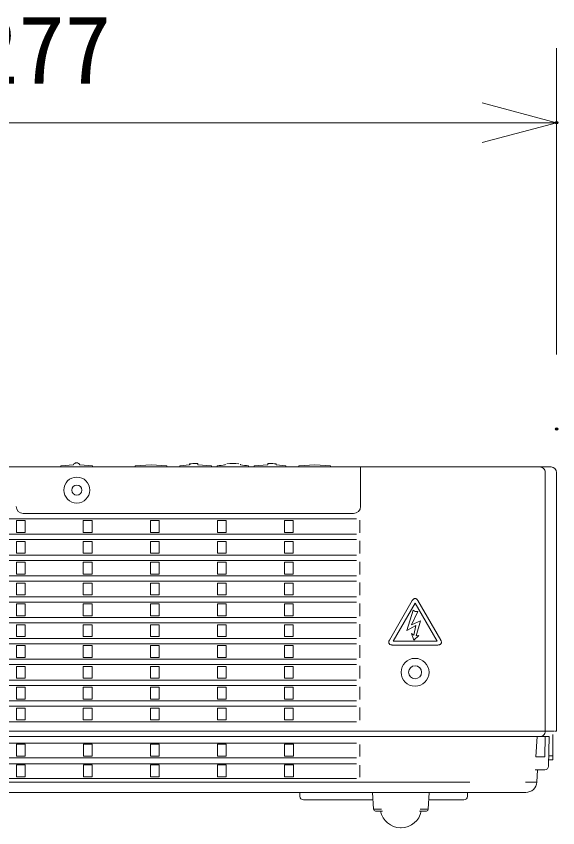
# Model space of a CAD drawing. Units: millimetres, scale not verified. Extents: x -62 to 63, y -56 to 57.
# Drawn here: x 20.56 to 35.12, y 14.21 to 36.03 of the extents above; entities that cross this region are included whole.
import ezdxf
from ezdxf.enums import TextEntityAlignment as Align

# ---------------------------------------------------------------- set-up
doc = ezdxf.new("R2010")
doc.units = ezdxf.units.MM
doc.header["$LTSCALE"] = 0.125
doc.header["$PDMODE"] = 32
doc.header["$PDSIZE"] = 0.0625
for name, color, linetype, lineweight in [('0-0_0', 7, 'Continuous', 18), ('0-4_GAIKEI', 1, 'Continuous', 18), ('0-5_SUNPO', 7, 'Continuous', 18)]:
    doc.layers.add(name, color=color, linetype=linetype, lineweight=lineweight)
doc.layers.add('0-1_DEFPOINTS', color=7, linetype='Continuous')
doc.styles.add('ＭＳ ゴシック', font='')
doc.styles.get('ＭＳ ゴシック').set_extended_font_data('MS Gothic')

# ---------------------------------------------------------------- blocks, each defined once
blk = doc.blocks.new('_OPEN30')
at = {"layer": '0-0_0'}
blk.add_line((0, 0), (-1, 0), dxfattribs=at)
blk.add_lwpolyline([(-1, 0.26795), (0, 0), (-1, -0.26795)], dxfattribs=at)
blk = doc.blocks.new('D6')
at = {"layer": '0-1_DEFPOINTS'}
for p in [(34.8733, 26.0455), (7.1833, 17.8145), (34.8733, 17.8145)]:
    blk.add_point(p, dxfattribs=at)
at = {"layer": '0-5_SUNPO'}
for p, q in [((7.1833, 19.8145), (7.1833, 28.0455)), ((34.8733, 19.8145), (34.8733, 28.0455)), ((9.1833, 26.0455), (32.8733, 26.0455))]:
    blk.add_line(p, q, dxfattribs=at)
at = {"layer": '0-5_SUNPO', "xscale": 2, "yscale": 2, "rotation": 180}
blk.add_blockref('_OPEN30', (7.1833, 26.0455), dxfattribs=at)
at = {"layer": '0-5_SUNPO', "xscale": 2, "yscale": 2}
blk.add_blockref('_OPEN30', (34.8733, 26.0455), dxfattribs=at)
at = {"layer": '0-5_SUNPO', "style": 'ＭＳ ゴシック'}
blk.add_text('277', height=1.833, dxfattribs=at).set_placement((19.1533, 26.5455), align=Align.BOTTOM_LEFT)

msp = doc.modelspace()

# ---------------------------------------------------------------- linework, layer by layer
at = {"layer": '0-4_GAIKEI'}
for p, q in [((25.4365, 24.0014), (25.3869, 24.0018)), ((27.3372, 24.0014), (27.3869, 24.0018)), ((21.7613, 23.9118), (21.7619, 23.9418)), ((21.7619, 23.9418), (22.0995, 23.9706)), ((22.6119, 23.9418), (22.2742, 23.9706)), ((22.6124, 23.9118), (22.6119, 23.9418)), ((23.7613, 23.9118), (23.7619, 23.9418)), ((23.7619, 23.9418), (24.1869, 23.9718)), ((24.6119, 23.9418), (24.1869, 23.9718)), ((24.6124, 23.9118), (24.6119, 23.9418)), ((24.9613, 23.9118), (24.9619, 23.9418)), ((24.9619, 23.9418), (25.2201, 23.9672)), ((25.2201, 23.9878), (25.2201, 23.9672)), ((25.226, 23.9879), (25.226, 23.9675)), ((25.4459, 23.9914), (25.4459, 23.9655)), ((25.8119, 23.9418), (25.446, 23.9712)), ((25.8124, 23.9118), (25.8119, 23.9418)), ((25.9613, 23.9118), (25.9619, 23.9418)), ((26.1811, 23.9853), (26.1811, 23.9646)), ((26.5926, 23.9853), (26.5926, 23.9646)), ((26.8124, 23.9118), (26.8119, 23.9418)), ((26.9613, 23.9118), (26.9619, 23.9418)), ((26.9619, 23.9418), (27.3278, 23.9712)), ((27.3279, 23.9914), (27.3279, 23.9655)), ((27.5536, 23.9878), (27.5536, 23.9672)), ((27.8119, 23.9418), (27.5536, 23.9672)), ((27.8124, 23.9118), (27.8119, 23.9418)), ((28.1613, 23.9118), (28.1619, 23.9418)), ((28.1619, 23.9418), (28.5869, 23.9718)), ((29.0119, 23.9418), (28.5869, 23.9718)), ((29.0124, 23.9118), (29.0119, 23.9418)), ((29.8211, 22.8518), (29.8211, 23.9118)), ((34.7884, 16.8118), (34.7884, 23.7618)), ((29.7125, 22.5194), (15.2512, 22.5194)), ((20.7519, 22.6626), (29.6319, 22.6626)), ((29.7995, 22.1419), (29.7995, 22.4818)), ((20.8038, 22.4692), (20.5663, 22.4692)), ((20.5663, 22.4692), (20.5663, 22.1501)), ((20.8038, 22.1501), (20.8038, 22.4692)), ((22.6038, 22.4692), (22.3663, 22.4692)), ((22.3663, 22.4692), (22.3663, 22.1501)), ((22.6038, 22.1501), (22.6038, 22.4692)), ((24.407, 22.4692), (24.1695, 22.4692)), ((24.1695, 22.4692), (24.1695, 22.1501)), ((24.407, 22.1501), (24.407, 22.4692)), ((25.9727, 22.4692), (25.9727, 22.1501)), ((27.7727, 22.4692), (27.7727, 22.1501)), ((28.0102, 22.4692), (27.7727, 22.4692)), ((28.0102, 22.1501), (28.0102, 22.4692)), ((15.2512, 22.1042), (29.7125, 22.1042)), ((20.8038, 22.1501), (20.5663, 22.1501)), ((22.6038, 22.1501), (22.3663, 22.1501)), ((24.407, 22.1501), (24.1695, 22.1501)), ((26.2102, 22.1501), (25.9727, 22.1501)), ((28.0102, 22.1501), (27.7727, 22.1501)), ((29.7125, 21.9594), (15.2512, 21.9594)), ((20.5663, 21.9092), (20.5663, 21.5901)), ((22.3663, 21.9092), (22.3663, 21.5901)), ((22.6038, 21.9092), (22.3663, 21.9092)), ((22.6038, 21.5901), (22.6038, 21.9092)), ((24.1695, 21.9092), (24.1695, 21.5901)), ((24.407, 21.9092), (24.1695, 21.9092)), ((24.407, 21.5901), (24.407, 21.9092)), ((26.2102, 21.9092), (25.9727, 21.9092)), ((25.9727, 21.9092), (25.9727, 21.5901)), ((26.2102, 21.5901), (26.2102, 21.9092)), ((28.0102, 21.9092), (27.7727, 21.9092)), ((27.7727, 21.9092), (27.7727, 21.5901)), ((28.0102, 21.5901), (28.0102, 21.9092)), ((29.7995, 21.5819), (29.7995, 21.9218)), ((15.2512, 21.5442), (29.7125, 21.5442)), ((29.7125, 21.3994), (15.2512, 21.3994)), ((20.8038, 21.5901), (20.5663, 21.5901)), ((22.6038, 21.5901), (22.3663, 21.5901)), ((24.407, 21.5901), (24.1695, 21.5901)), ((26.2102, 21.5901), (25.9727, 21.5901)), ((28.0102, 21.5901), (27.7727, 21.5901)), ((20.8038, 21.3492), (20.5663, 21.3492)), ((20.5663, 21.3492), (20.5663, 21.0301)), ((20.8038, 21.0301), (20.8038, 21.3492)), ((22.6038, 21.3492), (22.3663, 21.3492)), ((22.3663, 21.3492), (22.3663, 21.0301)), ((22.6038, 21.0301), (22.6038, 21.3492)), ((24.407, 21.3492), (24.1695, 21.3492)), ((24.1695, 21.3492), (24.1695, 21.0301)), ((24.407, 21.0301), (24.407, 21.3492)), ((25.9727, 21.3492), (25.9727, 21.0301)), ((27.7727, 21.3492), (27.7727, 21.0301)), ((28.0102, 21.3492), (27.7727, 21.3492)), ((28.0102, 21.0301), (28.0102, 21.3492)), ((29.7995, 21.0219), (29.7995, 21.3618)), ((15.2512, 20.9842), (29.7125, 20.9842)), ((20.8038, 21.0301), (20.5663, 21.0301)), ((22.6038, 21.0301), (22.3663, 21.0301)), ((24.407, 21.0301), (24.1695, 21.0301)), ((26.2102, 21.0301), (25.9727, 21.0301)), ((28.0102, 21.0301), (27.7727, 21.0301)), ((29.7125, 20.8394), (15.2512, 20.8394)), ((20.8038, 20.7892), (20.5663, 20.7892)), ((20.5663, 20.7892), (20.5663, 20.4701)), ((20.8038, 20.4701), (20.8038, 20.7892)), ((22.6038, 20.7892), (22.3663, 20.7892)), ((22.3663, 20.7892), (22.3663, 20.4701)), ((22.6038, 20.4701), (22.6038, 20.7892)), ((24.407, 20.7892), (24.1695, 20.7892)), ((24.1695, 20.7892), (24.1695, 20.4701)), ((24.407, 20.4701), (24.407, 20.7892)), ((25.9727, 20.7892), (25.9727, 20.4701)), ((27.7727, 20.7892), (27.7727, 20.4701)), ((28.0102, 20.7892), (27.7727, 20.7892)), ((28.0102, 20.4701), (28.0102, 20.7892)), ((29.7995, 20.4619), (29.7995, 20.8018)), ((15.2512, 20.4242), (29.7125, 20.4242)), ((20.8038, 20.4701), (20.5663, 20.4701)), ((22.6038, 20.4701), (22.3663, 20.4701)), ((24.407, 20.4701), (24.1695, 20.4701)), ((26.2102, 20.4701), (25.9727, 20.4701)), ((28.0102, 20.4701), (27.7727, 20.4701)), ((31.2102, 20.3201), (30.5968, 19.2577)), ((31.2145, 20.3272), (31.2102, 20.3201)), ((31.2231, 20.3392), (31.2145, 20.3272)), ((31.2321, 20.3494), (31.2231, 20.3392)), ((31.2413, 20.3577), (31.2321, 20.3494)), ((31.2508, 20.3643), (31.2413, 20.3577)), ((31.2603, 20.3692), (31.2508, 20.3643)), ((31.27, 20.3726), (31.2603, 20.3692)), ((31.2797, 20.3745), (31.27, 20.3726)), ((31.2846, 20.3748), (31.2797, 20.3745)), ((31.2894, 20.3748), (31.2846, 20.3748)), ((31.2991, 20.3737), (31.2894, 20.3748)), ((31.3088, 20.371), (31.2991, 20.3737)), ((31.3184, 20.3668), (31.3088, 20.371)), ((31.3279, 20.361), (31.3184, 20.3668)), ((31.3373, 20.3535), (31.3279, 20.361)), ((31.3464, 20.3443), (31.3373, 20.3535)), ((29.7125, 20.2794), (15.2512, 20.2794)), ((20.5663, 20.2292), (20.5663, 19.9101)), ((22.3663, 20.2292), (22.3663, 19.9101)), ((22.6038, 20.2292), (22.3663, 20.2292)), ((22.6038, 19.9101), (22.6038, 20.2292)), ((24.1695, 20.2292), (24.1695, 19.9101)), ((24.407, 20.2292), (24.1695, 20.2292)), ((24.407, 19.9101), (24.407, 20.2292)), ((26.2102, 20.2292), (25.9727, 20.2292)), ((25.9727, 20.2292), (25.9727, 19.9101)), ((26.2102, 19.9101), (26.2102, 20.2292)), ((28.0102, 20.2292), (27.7727, 20.2292)), ((27.7727, 20.2292), (27.7727, 19.9101)), ((28.0102, 19.9101), (28.0102, 20.2292)), ((29.7995, 19.9019), (29.7995, 20.2418)), ((30.6972, 19.2272), (31.2869, 20.2484)), ((31.2869, 20.2484), (31.8765, 19.2272)), ((15.2512, 19.8642), (29.7125, 19.8642)), ((20.8038, 19.9101), (20.5663, 19.9101)), ((22.6038, 19.9101), (22.3663, 19.9101)), ((24.407, 19.9101), (24.1695, 19.9101)), ((26.2102, 19.9101), (25.9727, 19.9101)), ((28.0102, 19.9101), (27.7727, 19.9101)), ((31.2358, 20.0627), (31.0684, 19.5193)), ((31.1888, 19.6697), (31.3592, 20.024)), ((31.2922, 20.0233), (31.2358, 20.0627)), ((31.3592, 20.024), (31.2922, 20.0233)), ((29.7125, 19.7194), (15.2512, 19.7194)), ((20.5663, 19.6692), (20.5663, 19.3501)), ((22.3663, 19.6692), (22.3663, 19.3501)), ((22.6038, 19.6692), (22.3663, 19.6692)), ((22.6038, 19.3501), (22.6038, 19.6692)), ((24.1695, 19.6692), (24.1695, 19.3501)), ((24.407, 19.6692), (24.1695, 19.6692)), ((24.407, 19.3501), (24.407, 19.6692)), ((26.2102, 19.6692), (25.9727, 19.6692)), ((25.9727, 19.6692), (25.9727, 19.3501)), ((26.2102, 19.3501), (26.2102, 19.6692)), ((28.0102, 19.6692), (27.7727, 19.6692)), ((27.7727, 19.6692), (27.7727, 19.3501)), ((28.0102, 19.3501), (28.0102, 19.6692)), ((29.7995, 19.3419), (29.7995, 19.6818)), ((31.0684, 19.5193), (31.3075, 19.6521)), ((31.4279, 19.7731), (31.1888, 19.6697)), ((31.3075, 19.6521), (31.2504, 19.3887)), ((31.3133, 19.3722), (31.4279, 19.7731)), ((31.1877, 19.4306), (31.2487, 19.252)), ((31.2504, 19.3887), (31.1877, 19.4306)), ((15.2512, 19.3042), (29.7125, 19.3042)), ((20.8038, 19.3501), (20.5663, 19.3501)), ((22.6038, 19.3501), (22.3663, 19.3501)), ((24.407, 19.3501), (24.1695, 19.3501)), ((26.2102, 19.3501), (25.9727, 19.3501)), ((28.0102, 19.3501), (27.7727, 19.3501)), ((30.5789, 19.2005), (30.5794, 19.1897)), ((30.5867, 19.2369), (30.5824, 19.2241)), ((30.5929, 19.2504), (30.5867, 19.2369)), ((30.5968, 19.2577), (30.5929, 19.2504)), ((31.8765, 19.2272), (30.6972, 19.2272)), ((31.2487, 19.252), (31.3898, 19.3847)), ((31.3898, 19.3847), (31.3133, 19.3722)), ((31.9913, 19.2241), (31.987, 19.2369)), ((31.9944, 19.1897), (31.9949, 19.2004)), ((29.7125, 19.1594), (15.2512, 19.1594)), ((20.8038, 19.1092), (20.5663, 19.1092)), ((20.5663, 19.1092), (20.5663, 18.7901)), ((20.8038, 18.7901), (20.8038, 19.1092)), ((22.6038, 19.1092), (22.3663, 19.1092)), ((22.3663, 19.1092), (22.3663, 18.7901)), ((22.6038, 18.7901), (22.6038, 19.1092)), ((24.407, 19.1092), (24.1695, 19.1092)), ((24.1695, 19.1092), (24.1695, 18.7901)), ((24.407, 18.7901), (24.407, 19.1092)), ((25.9727, 19.1092), (25.9727, 18.7901)), ((26.2102, 19.1092), (25.9727, 19.1092)), ((26.2102, 18.7901), (26.2102, 19.1092)), ((27.7727, 19.1092), (27.7727, 18.7901)), ((28.0102, 19.1092), (27.7727, 19.1092)), ((28.0102, 18.7901), (28.0102, 19.1092)), ((29.7995, 18.7819), (29.7995, 19.1218)), ((30.5794, 19.1897), (30.5812, 19.1796)), ((30.5812, 19.1796), (30.5845, 19.1703)), ((30.5891, 19.1617), (30.5949, 19.1539)), ((30.5949, 19.1539), (30.602, 19.1468)), ((30.602, 19.1468), (30.6105, 19.1406)), ((30.6105, 19.1406), (30.6202, 19.1352)), ((30.6202, 19.1352), (30.6314, 19.1309)), ((30.6314, 19.1309), (30.644, 19.1276)), ((30.644, 19.1276), (30.658, 19.1256)), ((30.658, 19.1256), (30.6735, 19.1249)), ((30.6735, 19.1249), (31.9002, 19.1249)), ((31.9002, 19.1249), (31.9157, 19.1256)), ((31.9157, 19.1256), (31.9297, 19.1276)), ((31.9297, 19.1276), (31.9423, 19.1309)), ((31.9423, 19.1309), (31.9535, 19.1352)), ((31.9535, 19.1352), (31.9633, 19.1406)), ((31.9633, 19.1406), (31.9717, 19.1468)), ((31.9717, 19.1468), (31.9788, 19.1539)), ((31.9788, 19.1539), (31.9847, 19.1617)), ((31.9847, 19.1617), (31.9871, 19.1659)), ((31.9925, 19.1796), (31.9944, 19.1897)), ((20.8038, 18.7901), (20.5663, 18.7901)), ((22.6038, 18.7901), (22.3663, 18.7901)), ((24.407, 18.7901), (24.1695, 18.7901)), ((26.2102, 18.7901), (25.9727, 18.7901)), ((28.0102, 18.7901), (27.7727, 18.7901)), ((15.2512, 18.7442), (29.7125, 18.7442)), ((29.7125, 18.5994), (15.2512, 18.5994)), ((20.8038, 18.5492), (20.5663, 18.5492)), ((20.5663, 18.5492), (20.5663, 18.2301)), ((20.8038, 18.2301), (20.8038, 18.5492)), ((22.3663, 18.5492), (22.3663, 18.2301)), ((22.6038, 18.5492), (22.3663, 18.5492)), ((22.6038, 18.2301), (22.6038, 18.5492)), ((24.1695, 18.5492), (24.1695, 18.2301)), ((24.407, 18.5492), (24.1695, 18.5492)), ((24.407, 18.2301), (24.407, 18.5492)), ((25.9727, 18.5492), (25.9727, 18.2301)), ((26.2102, 18.5492), (25.9727, 18.5492)), ((26.2102, 18.2301), (26.2102, 18.5492)), ((28.0102, 18.5492), (27.7727, 18.5492)), ((27.7727, 18.5492), (27.7727, 18.2301)), ((28.0102, 18.2301), (28.0102, 18.5492)), ((29.7995, 18.2219), (29.7995, 18.5618)), ((15.2512, 18.1842), (29.7125, 18.1842)), ((20.8038, 18.2301), (20.5663, 18.2301)), ((22.6038, 18.2301), (22.3663, 18.2301)), ((24.407, 18.2301), (24.1695, 18.2301)), ((26.2102, 18.2301), (25.9727, 18.2301)), ((28.0102, 18.2301), (27.7727, 18.2301)), ((29.7125, 18.0394), (15.2512, 18.0394)), ((20.5663, 17.9892), (20.5663, 17.6701)), ((20.8038, 17.9892), (20.5663, 17.9892)), ((20.8038, 17.6701), (20.8038, 17.9892)), ((22.3663, 17.9892), (22.3663, 17.6701)), ((22.6038, 17.9892), (22.3663, 17.9892)), ((22.6038, 17.6701), (22.6038, 17.9892)), ((24.1695, 17.9892), (24.1695, 17.6701)), ((24.407, 17.9892), (24.1695, 17.9892)), ((24.407, 17.6701), (24.407, 17.9892)), ((26.2102, 17.9892), (25.9727, 17.9892)), ((25.9727, 17.9892), (25.9727, 17.6701)), ((26.2102, 17.6701), (26.2102, 17.9892)), ((28.0102, 17.9892), (27.7727, 17.9892)), ((27.7727, 17.9892), (27.7727, 17.6701)), ((28.0102, 17.6701), (28.0102, 17.9892)), ((29.7995, 17.6619), (29.7995, 18.0018)), ((15.2512, 17.6242), (29.7125, 17.6242)), ((29.7125, 17.4794), (15.2512, 17.4794)), ((20.8038, 17.6701), (20.5663, 17.6701)), ((22.6038, 17.6701), (22.3663, 17.6701)), ((24.407, 17.6701), (24.1695, 17.6701)), ((26.2102, 17.6701), (25.9727, 17.6701)), ((28.0102, 17.6701), (27.7727, 17.6701)), ((20.5663, 17.4292), (20.5663, 17.1101)), ((20.8038, 17.4292), (20.5663, 17.4292)), ((20.8038, 17.1101), (20.8038, 17.4292)), ((22.6038, 17.4292), (22.3663, 17.4292)), ((22.3663, 17.4292), (22.3663, 17.1101)), ((22.6038, 17.1101), (22.6038, 17.4292)), ((24.407, 17.4292), (24.1695, 17.4292)), ((24.1695, 17.4292), (24.1695, 17.1101)), ((24.407, 17.1101), (24.407, 17.4292)), ((26.2102, 17.4292), (25.9727, 17.4292)), ((25.9727, 17.4292), (25.9727, 17.1101)), ((26.2102, 17.1101), (26.2102, 17.4292)), ((27.7727, 17.4292), (27.7727, 17.1101)), ((28.0102, 17.4292), (27.7727, 17.4292)), ((28.0102, 17.1101), (28.0102, 17.4292)), ((29.7995, 17.1019), (29.7995, 17.4418)), ((15.2512, 17.0642), (29.7125, 17.0642)), ((20.8038, 17.1101), (20.5663, 17.1101)), ((22.6038, 17.1101), (22.3663, 17.1101)), ((24.407, 17.1101), (24.1695, 17.1101)), ((26.2102, 17.1101), (25.9727, 17.1101)), ((28.0102, 17.1101), (27.7727, 17.1101)), ((14.41, 16.8118), (35.0263, 16.8118)), ((34.7884, 16.8118), (34.7846, 16.7784)), ((34.5725, 16.6618), (34.5362, 16.1157)), ((34.6719, 16.6656), (34.6385, 16.6618)), ((34.7035, 16.6767), (34.6719, 16.6656)), ((34.732, 16.6945), (34.7035, 16.6767)), ((34.7557, 16.7183), (34.732, 16.6945)), ((34.7736, 16.7467), (34.7557, 16.7183)), ((34.7846, 16.7784), (34.7736, 16.7467)), ((34.7874, 16.6618), (34.7779, 16.1157)), ((15.2551, 16.4893), (29.7086, 16.4893)), ((20.8038, 16.4601), (20.5663, 16.4601)), ((20.5663, 16.4601), (20.5663, 16.1411)), ((20.8038, 16.1411), (20.8038, 16.4601)), ((22.3695, 16.4601), (22.3695, 16.1411)), ((22.607, 16.4601), (22.3695, 16.4601)), ((22.607, 16.1411), (22.607, 16.4601)), ((24.407, 16.4593), (24.1695, 16.4593)), ((24.1695, 16.4593), (24.1695, 16.1403)), ((24.407, 16.1403), (24.407, 16.4593)), ((25.9727, 16.4601), (25.9727, 16.1411)), ((26.2102, 16.4601), (25.9727, 16.4601)), ((26.2102, 16.1411), (26.2102, 16.4601)), ((28.0134, 16.4601), (27.7759, 16.4601)), ((27.7759, 16.4601), (27.7759, 16.1411)), ((28.0134, 16.1411), (28.0134, 16.4601)), ((29.7992, 16.4519), (29.7992, 16.1318)), ((29.7086, 16.0944), (15.2551, 16.0944)), ((15.2551, 15.9293), (29.7086, 15.9293)), ((20.8038, 16.1411), (20.5663, 16.1411)), ((22.607, 16.1411), (22.3695, 16.1411)), ((24.407, 16.1403), (24.1695, 16.1403)), ((26.2102, 16.1411), (25.9727, 16.1411)), ((28.0134, 16.1411), (27.7759, 16.1411)), ((34.5362, 16.1157), (34.7779, 16.1157)), ((34.9919, 16.1418), (34.8783, 16.1418)), ((20.5663, 15.9001), (20.5663, 15.5811)), ((20.8038, 15.9001), (20.5663, 15.9001)), ((20.8038, 15.5811), (20.8038, 15.9001)), ((22.607, 15.9001), (22.3695, 15.9001)), ((22.3695, 15.9001), (22.3695, 15.5811)), ((22.607, 15.5811), (22.607, 15.9001)), ((24.1695, 15.8993), (24.1695, 15.5803)), ((24.407, 15.8993), (24.1695, 15.8993)), ((24.407, 15.5803), (24.407, 15.8993)), ((26.2102, 15.9001), (25.9727, 15.9001)), ((25.9727, 15.9001), (25.9727, 15.5811)), ((26.2102, 15.5811), (26.2102, 15.9001)), ((27.7759, 15.9001), (27.7759, 15.5811)), ((28.0134, 15.9001), (27.7759, 15.9001)), ((28.0134, 15.5811), (28.0134, 15.9001)), ((29.7992, 15.8919), (29.7992, 15.5718)), ((29.7086, 15.5344), (15.2551, 15.5344)), ((20.8038, 15.5811), (20.5663, 15.5811)), ((22.607, 15.5811), (22.3695, 15.5811)), ((24.407, 15.5803), (24.1695, 15.5803)), ((26.2102, 15.5811), (25.9727, 15.5811)), ((28.0134, 15.5811), (27.7759, 15.5811)), ((32.763, 15.4419), (13.509, 15.4419)), ((34.5605, 15.4419), (34.2586, 15.4419))]:
    msp.add_line(p, q, dxfattribs=at)
at = {"layer": '0-4_GAIKEI', "color": 7}
for p, q in [((34.9419, 23.9118), (9.8383, 23.9118)), ((34.6719, 23.9081), (34.6385, 23.9118)), ((34.7035, 23.897), (34.6719, 23.9081)), ((34.732, 23.8791), (34.7035, 23.897)), ((34.7557, 23.8553), (34.732, 23.8791)), ((34.7736, 23.8269), (34.7557, 23.8553)), ((34.7846, 23.7952), (34.7736, 23.8269)), ((34.7884, 23.7618), (34.7846, 23.7952)), ((35.0919, 17.7827), (35.0919, 23.7618)), ((35.0919, 16.8118), (35.0919, 17.7827)), ((35.0919, 16.8118), (35.0433, 16.8118)), ((14.4011, 16.6618), (34.8874, 16.6618)), ((34.8874, 16.6618), (34.8736, 15.8701)), ((34.9919, 16.7173), (34.9919, 16.0418)), ((34.9919, 16.0418), (34.8766, 16.0418)), ((34.5197, 15.7718), (34.7736, 15.7718)), ((34.5605, 15.4419), (34.5825, 15.7718)), ((34.2612, 15.1618), (10.9545, 15.1618)), ((28.1849, 15.1618), (28.1885, 15.0583)), ((30.1449, 15.1618), (30.1686, 14.7092)), ((31.6649, 15.1618), (31.6411, 14.7092)), ((32.6988, 15.1618), (32.6952, 15.0583)), ((30.1553, 14.9618), (28.2884, 14.9618)), ((32.5953, 14.9618), (31.6544, 14.9618)), ((30.1686, 14.7092), (30.3868, 14.7092)), ((30.2185, 14.6618), (30.4067, 14.6618)), ((31.403, 14.6618), (31.5912, 14.6618)), ((31.4229, 14.7092), (31.6411, 14.7092)), ((30.9146, 14.2118), (30.8951, 14.2118))]:
    msp.add_line(p, q, dxfattribs=at)
at = {"layer": '0-4_GAIKEI'}
for points in [[(26.2102, 22.1501), (26.2102, 22.4692), (25.9727, 22.4692)], [(20.8038, 21.5901), (20.8038, 21.9092), (20.5663, 21.9092)], [(26.2102, 21.0301), (26.2102, 21.3492), (25.9727, 21.3492)], [(26.2102, 20.4701), (26.2102, 20.7892), (25.9727, 20.7892)], [(31.3635, 20.3201), (31.3552, 20.3331), (31.3464, 20.3443)], [(31.987, 19.2369), (31.9809, 19.2504), (31.9769, 19.2577), (31.3635, 20.3201)], [(20.8038, 19.9101), (20.8038, 20.2292), (20.5663, 20.2292)], [(20.8038, 19.3501), (20.8038, 19.6692), (20.5663, 19.6692)], [(30.5824, 19.2241), (30.5799, 19.2119), (30.5789, 19.2005)], [(31.9949, 19.2004), (31.9939, 19.2119), (31.9913, 19.2241)], [(30.5845, 19.1703), (30.5866, 19.1659), (30.5891, 19.1617)], [(31.9871, 19.1659), (31.9892, 19.1703), (31.9925, 19.1796)]]:
    msp.add_lwpolyline(points, dxfattribs=at)
for centre, radius in [((22.1919, 23.2902), 0.3488), ((22.1919, 23.2902), 0.135), ((31.2869, 18.3918), 0.375), ((31.2869, 18.3918), 0.175)]:
    msp.add_circle(centre, radius, dxfattribs=at)
for centre, radius, start, end in [((22.1869, 23.9218), 0.1, 29.16962, 150.83038), ((25.3869, 20.9464), 3.0554, 90, 92.94754), ((25.4359, 23.9914), 0.01, 0, 89.07809), ((26.3869, 20.9464), 3.0554, 86.969, 93.03559), ((27.3379, 23.9914), 0.01, 90.92191, 180), ((27.3869, 20.9464), 3.0554, 87.05246, 90), ((25.2301, 23.9878), 0.01, 92.94971, 179.99974), ((26.3869, 20.9464), 3.0254, 93.89914, 98.07542), ((26.3869, 20.9464), 3.0254, 81.92458, 86.10086), ((27.5436, 23.9878), 0.01, 0.00026, 87.05029), ((20.7519, 22.8518), 0.1892, 180, 270), ((29.6319, 22.8518), 0.1892, 270, 0)]:
    msp.add_arc(centre, radius, start, end, dxfattribs=at)
at = {"layer": '0-4_GAIKEI', "color": 7}
for centre, radius, start, end in [((34.9419, 23.7618), 0.15, 0, 90), ((34.7736, 15.8718), 0.1, 270, 359), ((34.2612, 15.4618), 0.3, 270, 356.18593), ((28.2884, 15.0618), 0.1, 182, 270), ((32.5953, 15.0618), 0.1, 270, 358), ((30.2185, 14.7118), 0.05, 183, 270), ((30.9049, 14.7718), 0.5601, 191.43571, 268.97697), ((30.9049, 14.7718), 0.5601, 271.02303, 348.56429), ((31.5912, 14.7118), 0.05, 270, 357)]:
    msp.add_arc(centre, radius, start, end, dxfattribs=at)

# ---------------------------------------------------------------- block references
at = {"layer": '0-5_SUNPO'}
msp.add_blockref('D6', (0.2186, 7.1204), dxfattribs=at)

doc.saveas('drawing.dxf')
